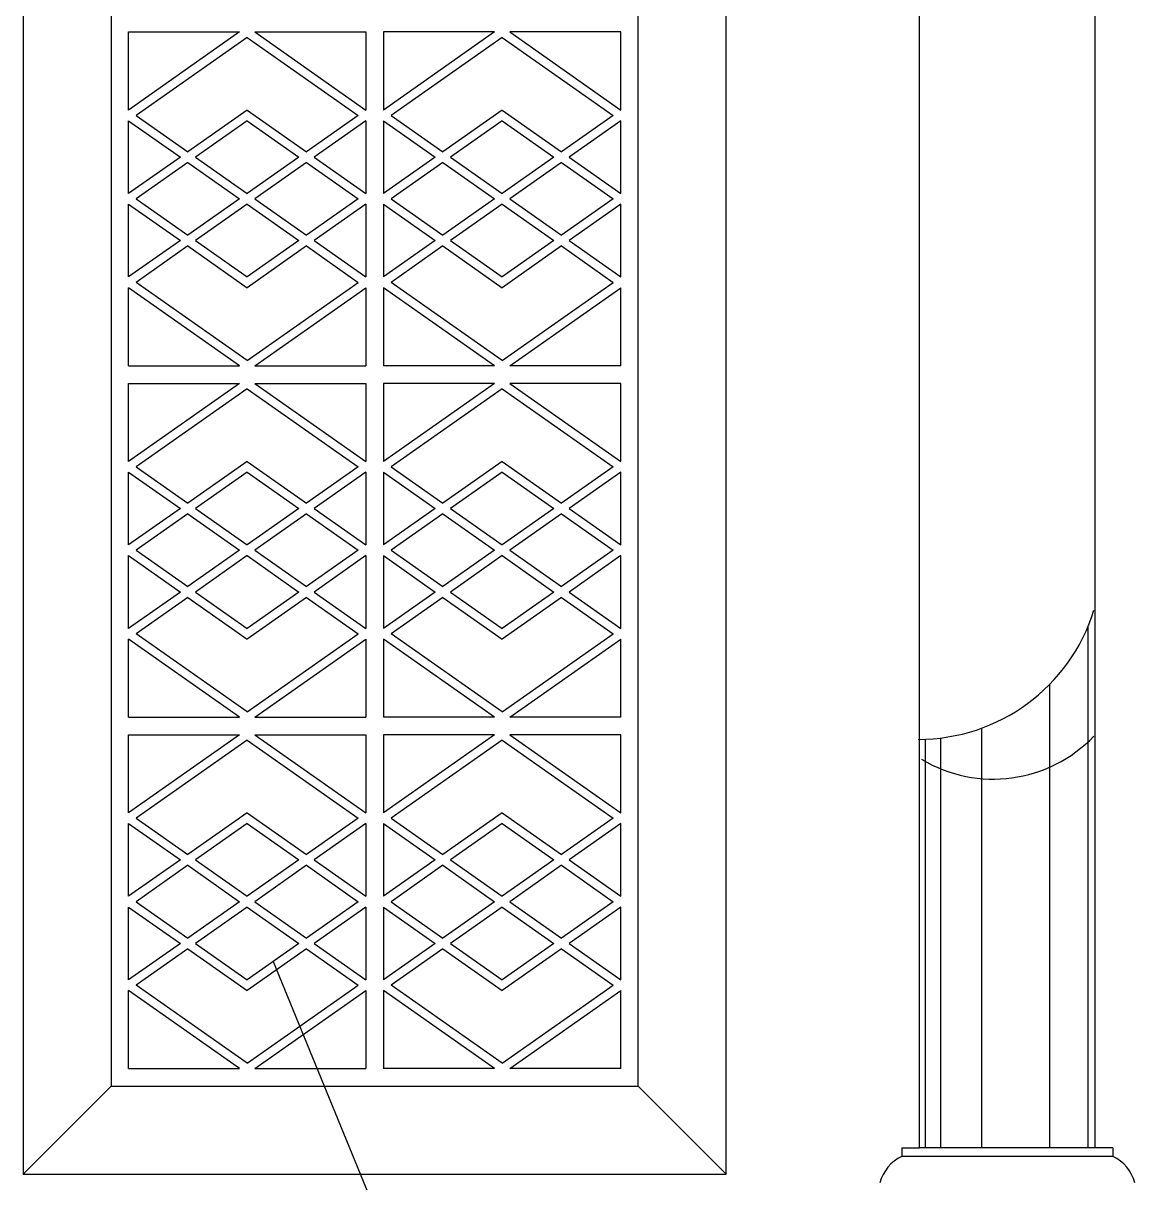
# Model space of a CAD drawing. Header units: metres. Extents: x 0 to 5410, y 0 to 6910.
# Drawn here: x 1236 to 2501, y 3229 to 4549 of the extents above; entities that cross this region are included whole.
import ezdxf

# ---------------------------------------------------------------- set-up
doc = ezdxf.new("R2010")
doc.units = ezdxf.units.M
for name, color, linetype in [('3', 3, 'Continuous'), ('4', 4, 'Continuous'), ('7', 7, 'Continuous'), ('DIM', 3, 'Continuous')]:
    doc.layers.add(name, color=color, linetype=linetype)
doc.dimstyles.get("Standard").update_dxf_attribs({"dimtxt": 2.5, "dimasz": 2.5, "dimexe": 1.25, "dimexo": 0.625, "dimtad": 1, "dimcen": 2.5, "dimazin": 3, "dimtfac": 1, "dimtmove": 0, "dimatfit": 3})

msp = doc.modelspace()

# ---------------------------------------------------------------- linework, layer by layer
at = {"layer": '3'}
for p, q in [((1355.52, 4539.21), (1481.84, 4539.21)), ((1481.84, 4539.21), (1355.52, 4450.33)), ((1355.52, 4450.33), (1355.52, 4539.21)), ((1490.52, 4533.1), (1364.21, 4444.21)), ((1490.52, 4533.1), (1616.84, 4444.21)), ((1499.21, 4539.21), (1625.52, 4539.21)), ((1499.21, 4539.21), (1625.52, 4450.33)), ((1625.52, 4539.21), (1625.52, 4450.33)), ((1771.84, 4539.21), (1645.52, 4539.21)), ((1771.84, 4539.21), (1645.52, 4450.33)), ((1645.52, 4539.21), (1645.52, 4450.33)), ((1780.52, 4533.1), (1654.21, 4444.21)), ((1780.52, 4533.1), (1906.84, 4444.21)), ((1915.52, 4539.21), (1789.21, 4539.21)), ((1789.21, 4539.21), (1915.52, 4450.33)), ((1915.52, 4450.33), (1915.52, 4539.21)), ((1490.52, 4450.33), (1423.02, 4402.83)), ((1490.52, 4450.33), (1558.02, 4402.83)), ((1780.52, 4450.33), (1713.02, 4402.83)), ((1780.52, 4450.33), (1848.02, 4402.83)), ((1355.52, 4438.1), (1414.34, 4396.71)), ((1355.52, 4355.33), (1355.52, 4438.1)), ((1364.21, 4444.21), (1423.02, 4402.83)), ((1490.52, 4438.1), (1431.71, 4396.71)), ((1490.52, 4438.1), (1549.34, 4396.71)), ((1616.84, 4444.21), (1558.02, 4402.83)), ((1625.52, 4438.1), (1566.71, 4396.71)), ((1625.52, 4438.1), (1625.52, 4355.33)), ((1645.52, 4438.1), (1704.34, 4396.71)), ((1645.52, 4438.1), (1645.52, 4355.33)), ((1654.21, 4444.21), (1713.02, 4402.83)), ((1780.52, 4438.1), (1721.71, 4396.71)), ((1780.52, 4438.1), (1839.34, 4396.71)), ((1906.84, 4444.21), (1848.02, 4402.83)), ((1915.52, 4438.1), (1856.71, 4396.71)), ((1915.52, 4355.33), (1915.52, 4438.1)), ((1414.34, 4396.71), (1355.52, 4355.33)), ((1431.71, 4396.71), (1490.52, 4355.33)), ((1549.34, 4396.71), (1490.52, 4355.33)), ((1566.71, 4396.71), (1625.52, 4355.33)), ((1704.34, 4396.71), (1645.52, 4355.33)), ((1721.71, 4396.71), (1780.52, 4355.33)), ((1839.34, 4396.71), (1780.52, 4355.33)), ((1856.71, 4396.71), (1915.52, 4355.33)), ((1423.02, 4390.6), (1364.21, 4349.21)), ((1423.02, 4390.6), (1481.84, 4349.21)), ((1558.02, 4390.6), (1499.21, 4349.21)), ((1558.02, 4390.6), (1616.84, 4349.21)), ((1713.02, 4390.6), (1654.21, 4349.21)), ((1713.02, 4390.6), (1771.84, 4349.21)), ((1848.02, 4390.6), (1789.21, 4349.21)), ((1848.02, 4390.6), (1906.84, 4349.21)), ((1355.52, 4260.33), (1355.52, 4343.1)), ((1355.52, 4343.1), (1414.34, 4301.71)), ((1364.21, 4349.21), (1423.02, 4307.83)), ((1481.84, 4349.21), (1423.02, 4307.83)), ((1490.52, 4343.1), (1431.71, 4301.71)), ((1490.52, 4343.1), (1549.34, 4301.71)), ((1499.21, 4349.21), (1558.02, 4307.83)), ((1616.84, 4349.21), (1558.02, 4307.83)), ((1625.52, 4343.1), (1566.71, 4301.71)), ((1625.52, 4343.1), (1625.52, 4260.33)), ((1645.52, 4343.1), (1704.34, 4301.71)), ((1645.52, 4343.1), (1645.52, 4260.33)), ((1654.21, 4349.21), (1713.02, 4307.83)), ((1771.84, 4349.21), (1713.02, 4307.83)), ((1780.52, 4343.1), (1721.71, 4301.71)), ((1780.52, 4343.1), (1839.34, 4301.71)), ((1789.21, 4349.21), (1848.02, 4307.83)), ((1906.84, 4349.21), (1848.02, 4307.83)), ((1915.52, 4343.1), (1856.71, 4301.71)), ((1915.52, 4260.33), (1915.52, 4343.1)), ((1414.34, 4301.71), (1355.52, 4260.33)), ((1423.02, 4295.6), (1364.21, 4254.21)), ((1423.02, 4295.6), (1490.52, 4248.1)), ((1431.71, 4301.71), (1490.52, 4260.33)), ((1549.34, 4301.71), (1490.52, 4260.33)), ((1558.02, 4295.6), (1490.52, 4248.1)), ((1558.02, 4295.6), (1616.84, 4254.21)), ((1566.71, 4301.71), (1625.52, 4260.33)), ((1704.34, 4301.71), (1645.52, 4260.33)), ((1713.02, 4295.6), (1654.21, 4254.21)), ((1713.02, 4295.6), (1780.52, 4248.1)), ((1721.71, 4301.71), (1780.52, 4260.33)), ((1839.34, 4301.71), (1780.52, 4260.33)), ((1848.02, 4295.6), (1780.52, 4248.1)), ((1848.02, 4295.6), (1906.84, 4254.21)), ((1856.71, 4301.71), (1915.52, 4260.33)), ((1490.52, 4165.33), (1364.21, 4254.21)), ((1490.52, 4165.33), (1616.84, 4254.21)), ((1780.52, 4165.33), (1654.21, 4254.21)), ((1780.52, 4165.33), (1906.84, 4254.21)), ((1481.84, 4159.21), (1355.52, 4248.1)), ((1355.52, 4159.21), (1355.52, 4248.1)), ((1499.21, 4159.21), (1625.52, 4248.1)), ((1625.52, 4248.1), (1625.52, 4159.21)), ((1645.52, 4248.1), (1645.52, 4159.21)), ((1771.84, 4159.21), (1645.52, 4248.1)), ((1789.21, 4159.21), (1915.52, 4248.1)), ((1915.52, 4159.21), (1915.52, 4248.1)), ((1355.52, 4159.21), (1481.84, 4159.21)), ((1499.21, 4159.21), (1625.52, 4159.21)), ((1771.84, 4159.21), (1645.52, 4159.21)), ((1915.52, 4159.21), (1789.21, 4159.21)), ((1481.84, 4139.21), (1355.52, 4050.33)), ((1355.52, 4139.21), (1481.84, 4139.21)), ((1355.52, 4050.33), (1355.52, 4139.21)), ((1490.52, 4133.1), (1364.21, 4044.21)), ((1490.52, 4133.1), (1616.84, 4044.21)), ((1499.21, 4139.21), (1625.52, 4050.33)), ((1499.21, 4139.21), (1625.52, 4139.21)), ((1625.52, 4139.21), (1625.52, 4050.33)), ((1771.84, 4139.21), (1645.52, 4139.21)), ((1771.84, 4139.21), (1645.52, 4050.33)), ((1645.52, 4139.21), (1645.52, 4050.33)), ((1780.52, 4133.1), (1654.21, 4044.21)), ((1780.52, 4133.1), (1906.84, 4044.21)), ((1915.52, 4139.21), (1789.21, 4139.21)), ((1789.21, 4139.21), (1915.52, 4050.33)), ((1915.52, 4050.33), (1915.52, 4139.21)), ((1364.21, 4044.21), (1423.02, 4002.83)), ((1490.52, 4050.33), (1423.02, 4002.83)), ((1490.52, 4050.33), (1558.02, 4002.83)), ((1616.84, 4044.21), (1558.02, 4002.83)), ((1654.21, 4044.21), (1713.02, 4002.83)), ((1780.52, 4050.33), (1713.02, 4002.83)), ((1780.52, 4050.33), (1848.02, 4002.83)), ((1906.84, 4044.21), (1848.02, 4002.83)), ((1355.52, 4038.1), (1414.34, 3996.71)), ((1355.52, 3955.33), (1355.52, 4038.1)), ((1490.52, 4038.1), (1431.71, 3996.71)), ((1490.52, 4038.1), (1549.34, 3996.71)), ((1625.52, 4038.1), (1566.71, 3996.71)), ((1625.52, 4038.1), (1625.52, 3955.33)), ((1645.52, 4038.1), (1704.34, 3996.71)), ((1645.52, 4038.1), (1645.52, 3955.33)), ((1780.52, 4038.1), (1721.71, 3996.71)), ((1780.52, 4038.1), (1839.34, 3996.71)), ((1915.52, 4038.1), (1856.71, 3996.71)), ((1915.52, 3955.33), (1915.52, 4038.1)), ((1414.34, 3996.71), (1355.52, 3955.33)), ((1423.02, 3990.6), (1364.21, 3949.21)), ((1423.02, 3990.6), (1481.84, 3949.21)), ((1431.71, 3996.71), (1490.52, 3955.33)), ((1549.34, 3996.71), (1490.52, 3955.33)), ((1558.02, 3990.6), (1499.21, 3949.21)), ((1558.02, 3990.6), (1616.84, 3949.21)), ((1566.71, 3996.71), (1625.52, 3955.33)), ((1704.34, 3996.71), (1645.52, 3955.33)), ((1713.02, 3990.6), (1654.21, 3949.21)), ((1713.02, 3990.6), (1771.84, 3949.21)), ((1721.71, 3996.71), (1780.52, 3955.33)), ((1839.34, 3996.71), (1780.52, 3955.33)), ((1848.02, 3990.6), (1789.21, 3949.21)), ((1848.02, 3990.6), (1906.84, 3949.21)), ((1856.71, 3996.71), (1915.52, 3955.33)), ((1364.21, 3949.21), (1423.02, 3907.83)), ((1481.84, 3949.21), (1423.02, 3907.83)), ((1499.21, 3949.21), (1558.02, 3907.83)), ((1616.84, 3949.21), (1558.02, 3907.83)), ((1654.21, 3949.21), (1713.02, 3907.83)), ((1771.84, 3949.21), (1713.02, 3907.83)), ((1789.21, 3949.21), (1848.02, 3907.83)), ((1906.84, 3949.21), (1848.02, 3907.83)), ((1355.52, 3860.33), (1355.52, 3943.1)), ((1355.52, 3943.1), (1414.34, 3901.71)), ((1490.52, 3943.1), (1431.71, 3901.71)), ((1490.52, 3943.1), (1549.34, 3901.71)), ((1625.52, 3943.1), (1566.71, 3901.71)), ((1625.52, 3943.1), (1625.52, 3860.33)), ((1645.52, 3943.1), (1704.34, 3901.71)), ((1645.52, 3943.1), (1645.52, 3860.33)), ((1780.52, 3943.1), (1721.71, 3901.71)), ((1780.52, 3943.1), (1839.34, 3901.71)), ((1915.52, 3943.1), (1856.71, 3901.71)), ((1915.52, 3860.33), (1915.52, 3943.1)), ((1414.34, 3901.71), (1355.52, 3860.33)), ((1423.02, 3895.6), (1364.21, 3854.21)), ((1423.02, 3895.6), (1490.52, 3848.1)), ((1431.71, 3901.71), (1490.52, 3860.33)), ((1549.34, 3901.71), (1490.52, 3860.33)), ((1558.02, 3895.6), (1490.52, 3848.1)), ((1558.02, 3895.6), (1616.84, 3854.21)), ((1566.71, 3901.71), (1625.52, 3860.33)), ((1704.34, 3901.71), (1645.52, 3860.33)), ((1713.02, 3895.6), (1654.21, 3854.21)), ((1713.02, 3895.6), (1780.52, 3848.1)), ((1721.71, 3901.71), (1780.52, 3860.33)), ((1839.34, 3901.71), (1780.52, 3860.33)), ((1848.02, 3895.6), (1780.52, 3848.1)), ((1848.02, 3895.6), (1906.84, 3854.21)), ((1856.71, 3901.71), (1915.52, 3860.33)), ((1481.84, 3759.21), (1355.52, 3848.1)), ((1355.52, 3759.21), (1355.52, 3848.1)), ((1490.52, 3765.33), (1364.21, 3854.21)), ((1490.52, 3765.33), (1616.84, 3854.21)), ((1499.21, 3759.21), (1625.52, 3848.1)), ((1625.52, 3848.1), (1625.52, 3759.21)), ((1771.84, 3759.21), (1645.52, 3848.1)), ((1645.52, 3848.1), (1645.52, 3759.21)), ((1780.52, 3765.33), (1654.21, 3854.21)), ((1780.52, 3765.33), (1906.84, 3854.21)), ((1789.21, 3759.21), (1915.52, 3848.1)), ((1915.52, 3759.21), (1915.52, 3848.1)), ((1355.52, 3759.21), (1481.84, 3759.21)), ((1499.21, 3759.21), (1625.52, 3759.21)), ((1771.84, 3759.21), (1645.52, 3759.21)), ((1915.52, 3759.21), (1789.21, 3759.21)), ((1481.84, 3739.21), (1355.52, 3650.33)), ((1355.52, 3739.21), (1481.84, 3739.21)), ((1355.52, 3650.33), (1355.52, 3739.21)), ((1499.21, 3739.21), (1625.52, 3650.33)), ((1499.21, 3739.21), (1625.52, 3739.21)), ((1625.52, 3739.21), (1625.52, 3650.33)), ((1771.84, 3739.21), (1645.52, 3650.33)), ((1771.84, 3739.21), (1645.52, 3739.21)), ((1645.52, 3739.21), (1645.52, 3650.33)), ((1789.21, 3739.21), (1915.52, 3650.33)), ((1915.52, 3739.21), (1789.21, 3739.21)), ((1915.52, 3650.33), (1915.52, 3739.21)), ((1490.52, 3733.1), (1364.21, 3644.21)), ((1490.52, 3733.1), (1616.84, 3644.21)), ((1780.52, 3733.1), (1654.21, 3644.21)), ((1780.52, 3733.1), (1906.84, 3644.21)), ((1364.21, 3644.21), (1423.02, 3602.83)), ((1490.52, 3650.33), (1423.02, 3602.83)), ((1490.52, 3650.33), (1558.02, 3602.83)), ((1616.84, 3644.21), (1558.02, 3602.83)), ((1654.21, 3644.21), (1713.02, 3602.83)), ((1780.52, 3650.33), (1713.02, 3602.83)), ((1780.52, 3650.33), (1848.02, 3602.83)), ((1906.84, 3644.21), (1848.02, 3602.83)), ((1355.52, 3638.1), (1414.34, 3596.71)), ((1355.52, 3555.33), (1355.52, 3638.1)), ((1490.52, 3638.1), (1431.71, 3596.71)), ((1490.52, 3638.1), (1549.34, 3596.71)), ((1625.52, 3638.1), (1566.71, 3596.71)), ((1625.52, 3638.1), (1625.52, 3555.33)), ((1645.52, 3638.1), (1704.34, 3596.71)), ((1645.52, 3638.1), (1645.52, 3555.33)), ((1780.52, 3638.1), (1721.71, 3596.71)), ((1780.52, 3638.1), (1839.34, 3596.71)), ((1915.52, 3638.1), (1856.71, 3596.71)), ((1915.52, 3555.33), (1915.52, 3638.1)), ((1414.34, 3596.71), (1355.52, 3555.33)), ((1423.02, 3590.6), (1364.21, 3549.21)), ((1423.02, 3590.6), (1481.84, 3549.21)), ((1431.71, 3596.71), (1490.52, 3555.33)), ((1549.34, 3596.71), (1490.52, 3555.33)), ((1558.02, 3590.6), (1499.21, 3549.21)), ((1558.02, 3590.6), (1616.84, 3549.21)), ((1566.71, 3596.71), (1625.52, 3555.33)), ((1704.34, 3596.71), (1645.52, 3555.33)), ((1713.02, 3590.6), (1654.21, 3549.21)), ((1713.02, 3590.6), (1771.84, 3549.21)), ((1721.71, 3596.71), (1780.52, 3555.33)), ((1839.34, 3596.71), (1780.52, 3555.33)), ((1848.02, 3590.6), (1789.21, 3549.21)), ((1848.02, 3590.6), (1906.84, 3549.21)), ((1856.71, 3596.71), (1915.52, 3555.33)), ((1355.52, 3460.33), (1355.52, 3543.1)), ((1355.52, 3543.1), (1414.34, 3501.71)), ((1364.21, 3549.21), (1423.02, 3507.83)), ((1481.84, 3549.21), (1423.02, 3507.83)), ((1490.52, 3543.1), (1431.71, 3501.71)), ((1490.52, 3543.1), (1549.34, 3501.71)), ((1499.21, 3549.21), (1558.02, 3507.83)), ((1616.84, 3549.21), (1558.02, 3507.83)), ((1625.52, 3543.1), (1566.71, 3501.71)), ((1625.52, 3543.1), (1625.52, 3460.33)), ((1645.52, 3543.1), (1704.34, 3501.71)), ((1645.52, 3543.1), (1645.52, 3460.33)), ((1654.21, 3549.21), (1713.02, 3507.83)), ((1771.84, 3549.21), (1713.02, 3507.83)), ((1780.52, 3543.1), (1721.71, 3501.71)), ((1780.52, 3543.1), (1839.34, 3501.71)), ((1789.21, 3549.21), (1848.02, 3507.83)), ((1906.84, 3549.21), (1848.02, 3507.83)), ((1915.52, 3543.1), (1856.71, 3501.71)), ((1915.52, 3460.33), (1915.52, 3543.1)), ((1414.34, 3501.71), (1355.52, 3460.33)), ((1431.71, 3501.71), (1490.52, 3460.33)), ((1549.34, 3501.71), (1490.52, 3460.33)), ((1566.71, 3501.71), (1625.52, 3460.33)), ((1704.34, 3501.71), (1645.52, 3460.33)), ((1721.71, 3501.71), (1780.52, 3460.33)), ((1839.34, 3501.71), (1780.52, 3460.33)), ((1856.71, 3501.71), (1915.52, 3460.33)), ((1423.02, 3495.6), (1364.21, 3454.21)), ((1423.02, 3495.6), (1490.52, 3448.1)), ((1558.02, 3495.6), (1490.52, 3448.1)), ((1558.02, 3495.6), (1616.84, 3454.21)), ((1713.02, 3495.6), (1654.21, 3454.21)), ((1713.02, 3495.6), (1780.52, 3448.1)), ((1848.02, 3495.6), (1780.52, 3448.1)), ((1848.02, 3495.6), (1906.84, 3454.21)), ((1355.52, 3359.21), (1355.52, 3448.1)), ((1481.84, 3359.21), (1355.52, 3448.1)), ((1490.52, 3365.33), (1364.21, 3454.21)), ((1490.52, 3365.33), (1616.84, 3454.21)), ((1499.21, 3359.21), (1625.52, 3448.1)), ((1625.52, 3448.1), (1625.52, 3359.21)), ((1645.52, 3448.1), (1645.52, 3359.21)), ((1771.84, 3359.21), (1645.52, 3448.1)), ((1780.52, 3365.33), (1654.21, 3454.21)), ((1780.52, 3365.33), (1906.84, 3454.21)), ((1789.21, 3359.21), (1915.52, 3448.1)), ((1915.52, 3359.21), (1915.52, 3448.1)), ((1355.52, 3359.21), (1481.84, 3359.21)), ((1499.21, 3359.21), (1625.52, 3359.21)), ((1771.84, 3359.21), (1645.52, 3359.21)), ((1915.52, 3359.21), (1789.21, 3359.21)), ((1335.52, 3339.21), (1235.52, 3239.21)), ((1935.52, 3339.21), (2035.52, 3239.21)), ((2475.52, 3259.21), (2235.52, 3259.21))]:
    msp.add_line(p, q, dxfattribs=at)
at = {"layer": '4'}
for p, q in [((2255.52, 3269.21), (2255.52, 5149.62)), ((2455.52, 3269.21), (2455.52, 5149.62)), ((2235.52, 3269.21), (2235.52, 3259.21)), ((2235.52, 3269.21), (2255.52, 3269.21)), ((2475.52, 3269.21), (2455.52, 3269.21)), ((2475.52, 3269.21), (2475.52, 3259.21))]:
    msp.add_line(p, q, dxfattribs=at)
msp.add_lwpolyline([(1235.52, 3239.21), (2035.52, 3239.21), (2035.52, 5693.02, 0.28), (1635.52, 6082.85, 0.28), (1235.52, 5693.02)], format="xyb", close=True, dxfattribs=at)
for centre, start, end in [((2254.79, 3217.74), 114.92, 165.47), ((2456.26, 3217.74), 14.53, 65.08)]:
    msp.add_arc(centre, 45.73, start, end, dxfattribs=at)
at = {"layer": '7'}
msp.add_line((2455.52, 3269.21), (2255.52, 3269.21), dxfattribs=at)
msp.add_lwpolyline([(1935.52, 3339.21), (1935.52, 5679.51, 0.26), (1635.52, 5979.51, 0.26), (1335.52, 5679.51), (1335.52, 3339.21)], format="xyb", close=True, dxfattribs=at)
at = {"layer": 'DIM'}
for p, q in [((2447.4, 3269.21), (2447.4, 3862.67)), ((2403.84, 3269.21), (2403.84, 3796.89)), ((2326.51, 3269.21), (2326.51, 3746.85)), ((2262.25, 3269.21), (2262.25, 3734.14)), ((2279.67, 3269.21), (2279.67, 3735.54))]:
    msp.add_line(p, q, dxfattribs=at)
for centre, radius, start, end in [((2254.27, 3943.26), 209.27, 269.97, 342.69), ((2339.51, 3847.14), 158.39, 239, 316.32)]:
    msp.add_arc(centre, radius, start, end, dxfattribs=at)

# ---------------------------------------------------------------- leaders
msp.add_leader([(1519.93, 3481.02), (1899.23, 2557.42)], dimstyle='Standard', dxfattribs=at)

doc.saveas('drawing.dxf')
